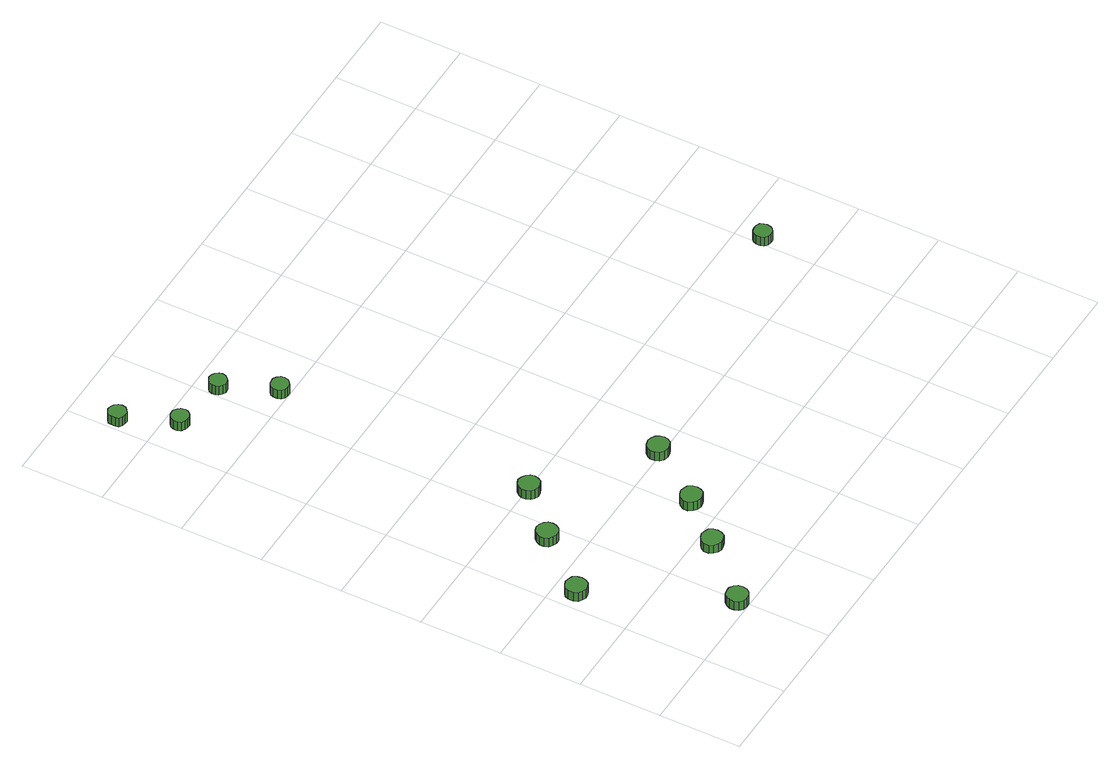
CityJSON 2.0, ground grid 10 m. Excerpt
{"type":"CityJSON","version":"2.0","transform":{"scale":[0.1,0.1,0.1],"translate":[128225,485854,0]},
"CityObjects":{
"tree1":{"type":"SolitaryVegetationObject","attributes":{"function":"something"},"geometry":[{"type":"MultiSurface","lod":"1","boundaries":[[[0,1,2,3,4,5,6,7,8,9,10,11,12,13,14]],[[15,16,17,18,19,20,21,22,23,24,25,26,27,28,29]],[[0,29,28,1]],[[1,28,27,2]],[[2,27,26,3]],[[3,26,25,4]],[[4,25,24,5]],[[5,24,23,6]],[[6,23,22,7]],[[7,22,21,8]],[[8,21,20,9]],[[9,20,19,10]],[[10,19,18,11]],[[11,18,17,12]],[[12,17,16,13]],[[13,16,15,14]],[[14,15,29,0]]]}]},
"tree2":{"type":"SolitaryVegetationObject","attributes":{"function":"something"},"geometry":[{"type":"MultiSurface","lod":"1","boundaries":[[[30,31,32,33,34,35,36,37,38,39,40,41,42,43,44]],[[45,46,47,48,49,50,51,52,53,54,55,56,57,58,59]],[[30,59,58,31]],[[31,58,57,32]],[[32,57,56,33]],[[33,56,55,34]],[[34,55,54,35]],[[35,54,53,36]],[[36,53,52,37]],[[37,52,51,38]],[[38,51,50,39]],[[39,50,49,40]],[[40,49,48,41]],[[41,48,47,42]],[[42,47,46,43]],[[43,46,45,44]],[[44,45,59,30]]]}]},
"tree3":{"type":"SolitaryVegetationObject","attributes":{"function":"something"},"geometry":[{"type":"MultiSurface","lod":"1","boundaries":[[[60,61,62,63,64,65,66,67,68,69,70,71,72,73,74]],[[75,76,77,78,79,80,81,82,83,84,85,86,87,88,89]],[[60,89,88,61]],[[61,88,87,62]],[[62,87,86,63]],[[63,86,85,64]],[[64,85,84,65]],[[65,84,83,66]],[[66,83,82,67]],[[67,82,81,68]],[[68,81,80,69]],[[69,80,79,70]],[[70,79,78,71]],[[71,78,77,72]],[[72,77,76,73]],[[73,76,75,74]],[[74,75,89,60]]]}]},
"tree4":{"type":"SolitaryVegetationObject","attributes":{"function":"something"},"geometry":[{"type":"MultiSurface","lod":"1","boundaries":[[[90,91,92,93,94,95,96,97,98,99,100,101,102,103,104]],[[105,106,107,108,109,110,111,112,113,114,115,116,117,118,119]],[[90,119,118,91]],[[91,118,117,92]],[[92,117,116,93]],[[93,116,115,94]],[[94,115,114,95]],[[95,114,113,96]],[[96,113,112,97]],[[97,112,111,98]],[[98,111,110,99]],[[99,110,109,100]],[[100,109,108,101]],[[101,108,107,102]],[[102,107,106,103]],[[103,106,105,104]],[[104,105,119,90]]]}]},
"tree5":{"type":"SolitaryVegetationObject","attributes":{"function":"something"},"geometry":[{"type":"MultiSurface","lod":"1","boundaries":[[[120,121,122,123,124,125,126,127,128,129,130,131,132,133,134]],[[135,136,137,138,139,140,141,142,143,144,145,146,147,148,149]],[[120,149,148,121]],[[121,148,147,122]],[[122,147,146,123]],[[123,146,145,124]],[[124,145,144,125]],[[125,144,143,126]],[[126,143,142,127]],[[127,142,141,128]],[[128,141,140,129]],[[129,140,139,130]],[[130,139,138,131]],[[131,138,137,132]],[[132,137,136,133]],[[133,136,135,134]],[[134,135,149,120]]]}]},
"tree6":{"type":"SolitaryVegetationObject","attributes":{"function":"something"},"geometry":[{"type":"MultiSurface","lod":"1","boundaries":[[[150,151,152,153,154,155,156,157,158,159,160,161,162,163,164]],[[165,166,167,168,169,170,171,172,173,174,175,176,177,178,179]],[[150,179,178,151]],[[151,178,177,152]],[[152,177,176,153]],[[153,176,175,154]],[[154,175,174,155]],[[155,174,173,156]],[[156,173,172,157]],[[157,172,171,158]],[[158,171,170,159]],[[159,170,169,160]],[[160,169,168,161]],[[161,168,167,162]],[[162,167,166,163]],[[163,166,165,164]],[[164,165,179,150]]]}]},
"tree7":{"type":"SolitaryVegetationObject","attributes":{"function":"something"},"geometry":[{"type":"MultiSurface","lod":"1","boundaries":[[[180,181,182,183,184,185,186,187,188,189,190,191,192,193,194]],[[195,196,197,198,199,200,201,202,203,204,205,206,207,208,209]],[[180,209,208,181]],[[181,208,207,182]],[[182,207,206,183]],[[183,206,205,184]],[[184,205,204,185]],[[185,204,203,186]],[[186,203,202,187]],[[187,202,201,188]],[[188,201,200,189]],[[189,200,199,190]],[[190,199,198,191]],[[191,198,197,192]],[[192,197,196,193]],[[193,196,195,194]],[[194,195,209,180]]]}]},
"tree8":{"type":"SolitaryVegetationObject","attributes":{"function":"something"},"geometry":[{"type":"MultiSurface","lod":"1","boundaries":[[[210,211,212,213,214,215,216,217,218,219,220,221,222,223,224]],[[225,226,227,228,229,230,231,232,233,234,235,236,237,238,239]],[[210,239,238,211]],[[211,238,237,212]],[[212,237,236,213]],[[213,236,235,214]],[[214,235,234,215]],[[215,234,233,216]],[[216,233,232,217]],[[217,232,231,218]],[[218,231,230,219]],[[219,230,229,220]],[[220,229,228,221]],[[221,228,227,222]],[[222,227,226,223]],[[223,226,225,224]],[[224,225,239,210]]]}]},
"tree9":{"type":"SolitaryVegetationObject","attributes":{"function":"something"},"geometry":[{"type":"MultiSurface","lod":"1","boundaries":[[[240,241,242,243,244,245,246,247,248,249,250,251,252,253,254]],[[255,256,257,258,259,260,261,262,263,264,265,266,267,268,269]],[[240,269,268,241]],[[241,268,267,242]],[[242,267,266,243]],[[243,266,265,244]],[[244,265,264,245]],[[245,264,263,246]],[[246,263,262,247]],[[247,262,261,248]],[[248,261,260,249]],[[249,260,259,250]],[[250,259,258,251]],[[251,258,257,252]],[[252,257,256,253]],[[253,256,255,254]],[[254,255,269,240]]]}]},
"tree10":{"type":"SolitaryVegetationObject","attributes":{"function":"something"},"geometry":[{"type":"MultiSurface","lod":"1","boundaries":[[[270,271,272,273,274,275,276,277,278,279,280,281,282,283,284]],[[285,286,287,288,289,290,291,292,293,294,295,296,297,298,299]],[[270,299,298,271]],[[271,298,297,272]],[[272,297,296,273]],[[273,296,295,274]],[[274,295,294,275]],[[275,294,293,276]],[[276,293,292,277]],[[277,292,291,278]],[[278,291,290,279]],[[279,290,289,280]],[[280,289,288,281]],[[281,288,287,282]],[[282,287,286,283]],[[283,286,285,284]],[[284,285,299,270]]]}]},
"tree11":{"type":"SolitaryVegetationObject","attributes":{"function":"something"},"geometry":[{"type":"MultiSurface","lod":"1","boundaries":[[[300,301,302,303,304,305,306,307,308,309,310,311,312,313,314]],[[315,316,317,318,319,320,321,322,323,324,325,326,327,328,329]],[[300,329,328,301]],[[301,328,327,302]],[[302,327,326,303]],[[303,326,325,304]],[[304,325,324,305]],[[305,324,323,306]],[[306,323,322,307]],[[307,322,321,308]],[[308,321,320,309]],[[309,320,319,310]],[[310,319,318,311]],[[311,318,317,312]],[[312,317,316,313]],[[313,316,315,314]],[[314,315,329,300]]]}]},
"tree12":{"type":"SolitaryVegetationObject","attributes":{"function":"something"},"geometry":[{"type":"MultiSurface","lod":"1","boundaries":[[[330,331,332,333,334,335,336,337,338,339,340,341,342,343,344]],[[345,346,347,348,349,350,351,352,353,354,355,356,357,358,359]],[[330,359,358,331]],[[331,358,357,332]],[[332,357,356,333]],[[333,356,355,334]],[[334,355,354,335]],[[335,354,353,336]],[[336,353,352,337]],[[337,352,351,338]],[[338,351,350,339]],[[339,350,349,340]],[[340,349,348,341]],[[341,348,347,342]],[[342,347,346,343]],[[343,346,345,344]],[[344,345,359,330]]]}]}
},
"vertices":[
[36,174,18],[35,179,18],[32,184,18],[27,186,18],[22,187,18],[17,185,18],[13,182,18],[11,177,18],[11,171,18],[13,166,18],[17,163,18],[22,161,18],[27,162,18],[32,164,18],[35,169,18],[35,169,5],[32,164,5],[27,162,5],[22,161,5],[17,163,5],[13,166,5],[11,171,5],[11,177,5],[13,182,5],[17,185,5],[22,187,5],[27,186,5],[32,184,5],[35,179,5],[36,174,5],
[110,13,18],[109,19,18],[106,23,18],[101,26,18],[96,26,18],[91,25,18],[87,21,18],[85,16,18],[85,11,18],[87,6,18],[91,2,18],[96,1,18],[101,1,18],[106,4,18],[109,8,18],[109,8,5],[106,4,5],[101,1,5],[96,1,5],[91,2,5],[87,6,5],[85,11,5],[85,16,5],[87,21,5],[91,25,5],[96,26,5],[101,26,5],[106,23,5],[109,19,5],[110,13,5],
[95,244,18],[94,249,18],[91,253,18],[86,256,18],[81,257,18],[76,255,18],[72,251,18],[70,246,18],[70,241,18],[72,236,18],[76,233,18],[81,231,18],[86,231,18],[91,234,18],[94,239,18],[94,239,5],[91,234,5],[86,231,5],[81,231,5],[76,233,5],[72,236,5],[70,241,5],[70,246,5],[72,251,5],[76,255,5],[81,257,5],[86,256,5],[91,253,5],[94,249,5],[95,244,5],
[174,81,18],[173,86,18],[170,91,18],[165,93,18],[160,94,18],[155,92,18],[151,89,18],[148,84,18],[148,78,18],[151,73,18],[155,70,18],[160,68,18],[165,69,18],[170,71,18],[173,76,18],[173,76,6],[170,71,6],[165,69,6],[160,68,6],[155,70,6],[151,73,6],[148,78,6],[148,84,6],[151,89,6],[155,92,6],[160,94,6],[165,93,6],[170,91,6],[173,86,6],[174,81,6],
[149,297,19],[148,302,19],[145,306,19],[140,309,19],[135,310,19],[130,308,19],[126,304,19],[124,300,19],[124,294,19],[126,289,19],[130,286,19],[135,284,19],[140,285,19],[145,287,19],[148,292,19],[148,292,6],[145,287,6],[140,285,6],[135,284,6],[130,286,6],[126,289,6],[124,294,6],[124,300,6],[126,304,6],[130,308,6],[135,310,6],[140,309,6],[145,306,6],[148,302,6],[149,297,6],
[23,744,21],[22,748,21],[19,752,21],[15,754,21],[11,755,21],[7,753,21],[3,750,21],[2,746,21],[2,741,21],[3,737,21],[7,734,21],[11,733,21],[15,733,21],[19,736,21],[22,739,21],[22,739,8],[19,736,8],[15,733,8],[11,733,8],[7,734,8],[3,737,8],[2,741,8],[2,746,8],[3,750,8],[7,753,8],[11,755,8],[15,754,8],[19,752,8],[22,748,8],[23,744,8],
[52,681,20],[51,686,20],[48,689,20],[44,692,20],[40,692,20],[36,691,20],[32,688,20],[30,684,20],[30,679,20],[32,675,20],[36,672,20],[40,671,20],[44,671,20],[48,673,20],[51,677,20],[51,677,7],[48,673,7],[44,671,7],[40,671,7],[36,672,7],[32,675,7],[30,679,7],[30,684,7],[32,688,7],[36,691,7],[40,692,7],[44,692,7],[48,689,7],[51,686,7],[52,681,7],
[222,134,18],[221,139,18],[218,144,18],[213,146,18],[208,147,18],[203,145,18],[199,142,18],[196,137,18],[196,131,18],[199,126,18],[203,123,18],[208,121,18],[213,122,18],[218,124,18],[221,129,18],[221,129,5],[218,124,5],[213,122,5],[208,121,5],[203,123,5],[199,126,5],[196,131,5],[196,137,5],[199,142,5],[203,145,5],[208,147,5],[213,146,5],[218,144,5],[221,139,5],[222,134,5],
[120,672,21],[119,676,21],[116,680,21],[113,682,21],[108,683,21],[104,681,21],[100,678,21],[99,674,21],[99,670,21],[100,666,21],[104,663,21],[108,661,21],[113,662,21],[116,664,21],[119,668,21],[119,668,8],[116,664,8],[113,662,8],[108,661,8],[104,663,8],[100,666,8],[99,670,8],[99,674,8],[100,678,8],[104,681,8],[108,683,8],[113,682,8],[116,680,8],[119,676,8],[120,672,8],
[273,204,18],[272,209,18],[269,213,18],[264,216,18],[259,217,18],[253,215,18],[249,211,18],[247,207,18],[247,201,18],[249,196,18],[253,193,18],[259,191,18],[264,192,18],[269,194,18],[272,199,18],[272,199,5],[269,194,5],[264,192,5],[259,191,5],[253,193,5],[249,196,5],[247,201,5],[247,207,5],[249,211,5],[253,215,5],[259,217,5],[264,216,5],[269,213,5],[272,209,5],[273,204,5],
[149,611,20],[148,615,20],[145,619,20],[141,621,20],[137,621,20],[133,620,20],[129,617,20],[128,613,20],[128,608,20],[129,604,20],[133,601,20],[137,600,20],[141,600,20],[145,603,20],[148,606,20],[148,606,7],[145,603,7],[141,600,7],[137,600,7],[133,601,7],[129,604,7],[128,608,7],[128,613,7],[129,617,7],[133,620,7],[137,621,7],[141,621,7],[145,619,7],[148,615,7],[149,611,7],
[617,268,20],[616,272,20],[614,276,20],[610,278,20],[605,278,20],[601,277,20],[598,274,20],[596,270,20],[596,265,20],[598,261,20],[601,258,20],[605,257,20],[610,257,20],[614,260,20],[616,263,20],[616,263,7],[614,260,7],[610,257,7],[605,257,7],[601,258,7],[598,261,7],[596,265,7],[596,270,7],[598,274,7],[601,277,7],[605,278,7],[610,278,7],[614,276,7],[616,272,7],[617,268,7]
]}
